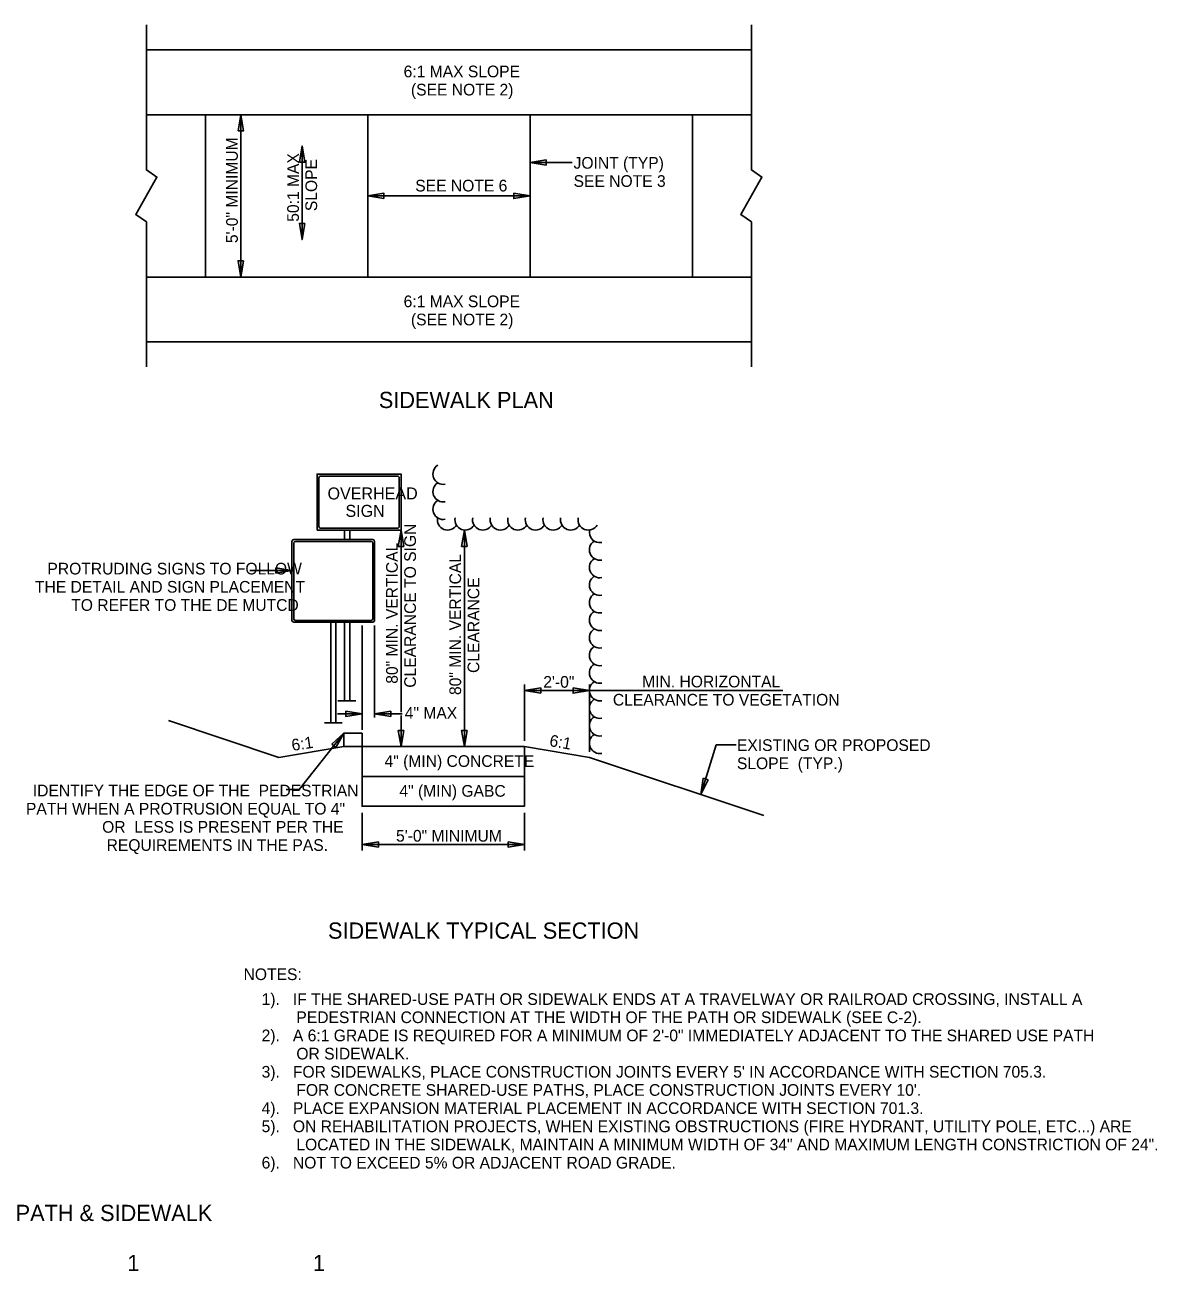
# Model space of a CAD drawing. Extents: x 1.7 to 17.7, y 0.6 to 10.2.
# Drawn here: x 8.99 to 17.71, y 0.61 to 10.21 of the extents above; entities that cross this region are included whole.
import ezdxf

# ---------------------------------------------------------------- set-up
doc = ezdxf.new("R2010")
doc.units = 0
for name, color, linetype in [('SD_P_Dimension Lines', 7, 'Continuous'), ('SD_P_Dimension Text', 7, 'Continuous'), ('SD_P_Frame', 7, 'Continuous'), ('SD_P_Prop Hidden Lines', 7, 'Continuous'), ('SD_P_Prop Object Lines', 7, 'Continuous'), ('SD_P_Shading', 7, 'Continuous'), ('SD_P_Subtitles', 7, 'Continuous'), ('SD_X_Exist Object Lines', 7, 'Continuous'), ('TR_P_Signing Information', 7, 'Continuous')]:
    doc.layers.add(name, color=color, linetype=linetype)

msp = doc.modelspace()

# ---------------------------------------------------------------- linework, layer by layer
at = {"layer": 'SD_P_Dimension Lines'}
for p, q in [((10.6497, 9.5181), (10.6497, 8.2681)), ((11.1228, 9.2773), (11.1228, 8.5565)), ((13.0021, 9.1715), (12.8774, 9.1505)), ((12.8774, 9.1505), (13.2007, 9.1505)), ((12.8774, 9.1505), (13.0021, 9.1296)), ((13.0021, 9.1296), (13.0021, 9.1715)), ((12.8774, 8.8931), (11.6276, 8.8931)), ((11.884, 6.3183), (11.884, 4.9166)), ((12.3716, 6.3183), (12.3716, 4.6516)), ((11.0442, 6.0082), (10.721, 6.0082)), ((10.9196, 6.0292), (11.0443, 6.0083)), ((10.9196, 5.9873), (10.9196, 6.0292)), ((11.0443, 6.0083), (10.9196, 5.9873)), ((11.5847, 5.5842), (11.5847, 4.7802)), ((11.6805, 5.5842), (11.6805, 4.8756)), ((12.8345, 5.1289), (12.8345, 4.6949)), ((13.3345, 5.1289), (13.3345, 4.6116)), ((13.3345, 5.0825), (12.8346, 5.0825)), ((14.8247, 5.0825), (13.3345, 5.0825)), ((11.5847, 4.9033), (11.3956, 4.9033)), ((11.892, 4.9033), (11.6805, 4.9033)), ((11.884, 4.89), (11.884, 4.6516)), ((11.444, 4.7547), (11.1003, 4.3202)), ((11.5847, 4.7547), (11.5847, 4.6949)), ((14.1936, 4.2819), (14.31, 4.6643)), ((14.31, 4.6643), (14.4642, 4.6643)), ((11.1003, 4.3202), (11.0003, 4.3202)), ((14.2099, 4.4073), (14.1936, 4.2819)), ((14.1936, 4.2819), (14.2499, 4.3951)), ((14.2499, 4.3951), (14.2099, 4.4073)), ((11.5847, 4.1419), (11.5847, 3.8522)), ((12.8345, 4.1419), (12.8345, 3.8522)), ((12.8346, 3.897), (11.5847, 3.897))]:
    msp.add_line(p, q, dxfattribs=at)
for points in [[(10.6289, 9.3931), (10.6497, 9.5181), (10.6705, 9.3931)], [(11.102, 9.1523), (11.1228, 9.2773), (11.1436, 9.1523)], [(11.7526, 8.8723), (11.6276, 8.8931), (11.7526, 8.9139)], [(12.7526, 8.9139), (12.8776, 8.8931), (12.7526, 8.8723)], [(11.1436, 8.6815), (11.1228, 8.5565), (11.102, 8.6815)], [(10.6705, 8.3931), (10.6497, 8.2681), (10.6289, 8.3931)], [(11.8632, 6.1933), (11.884, 6.3183), (11.9048, 6.1933)], [(12.3508, 6.1933), (12.3716, 6.3183), (12.3924, 6.1933)], [(12.9596, 5.0617), (12.8346, 5.0825), (12.9596, 5.1033)], [(13.2095, 5.1033), (13.3345, 5.0825), (13.2095, 5.0617)], [(11.4597, 4.9241), (11.5847, 4.9033), (11.4597, 4.8825)], [(11.8055, 4.8825), (11.6805, 4.9033), (11.8055, 4.9241)], [(11.3502, 4.6696), (11.444, 4.7547), (11.3828, 4.6437)], [(11.9048, 4.7766), (11.884, 4.6516), (11.8632, 4.7766)], [(12.3924, 4.7766), (12.3716, 4.6516), (12.3508, 4.7766)], [(11.7097, 3.8762), (11.5847, 3.897), (11.7097, 3.9178)], [(12.7096, 3.9178), (12.8346, 3.897), (12.7096, 3.8762)]]:
    msp.add_lwpolyline(points, close=True, dxfattribs=at)
at = {"layer": 'SD_P_Prop Hidden Lines'}
for p, q in [((9.9232, 10.0181), (14.5818, 10.0181)), ((9.9232, 7.7682), (14.5818, 7.7682))]:
    msp.add_line(p, q, dxfattribs=at)
at = {"layer": 'SD_P_Prop Object Lines'}
for p, q in [((9.9232, 9.5181), (14.5818, 9.5181)), ((10.3777, 8.2681), (10.3777, 9.5181)), ((11.6276, 8.2681), (11.6276, 9.5181)), ((12.8774, 8.2681), (12.8774, 9.5181)), ((14.1273, 8.2681), (14.1273, 9.5181)), ((9.9232, 8.2681), (14.5818, 8.2681)), ((11.5847, 4.6516), (11.5847, 4.4219)), ((11.5847, 4.6516), (12.8345, 4.6516)), ((12.8345, 4.6516), (12.8345, 4.4219)), ((11.5847, 4.4219), (12.8345, 4.4219)), ((11.5847, 4.4219), (11.5847, 4.1923)), ((12.8345, 4.4219), (12.8345, 4.1923)), ((11.5847, 4.1923), (12.8345, 4.1923))]:
    msp.add_line(p, q, dxfattribs=at)
msp.add_lwpolyline([(11.444, 4.6516), (11.5847, 4.6516), (11.5847, 4.7547), (11.444, 4.7547)], close=True, dxfattribs=at)
at = {"layer": 'SD_P_Shading'}
for p, q in [((11.4489, 6.3183), (11.4489, 6.2455)), ((11.4889, 6.3183), (11.4889, 6.2455)), ((11.3423, 5.6097), (11.3423, 4.8342)), ((11.3823, 5.6097), (11.3823, 4.8342)), ((11.4489, 5.6097), (11.4489, 5.0045)), ((11.4889, 5.6097), (11.4889, 5.0045)), ((11.398, 5.0045), (11.535, 5.0045)), ((10.0924, 4.8521), (10.944, 4.5683)), ((11.2939, 4.8342), (11.4308, 4.8342)), ((13.3345, 4.5683), (14.6784, 4.1203))]:
    msp.add_line(p, q, dxfattribs=at)
for points in [[(9.9232, 9.5181), (14.5818, 9.5181), (14.5818, 9.0931), (14.663, 9.0378), (14.5006, 8.7485), (14.5818, 8.6931), (14.5818, 8.2681), (9.9232, 8.2681), (9.9232, 8.6931), (9.842, 8.7485), (10.0044, 9.0378), (9.9232, 9.0931)], [(11.444, 4.6516), (11.5847, 4.6516), (11.5847, 4.7547), (11.444, 4.7547)], [(11.5847, 4.6516), (12.8345, 4.6516), (12.8345, 4.4219), (11.5847, 4.4219)], [(11.5847, 4.4219), (12.8345, 4.4219), (12.8345, 4.1923), (11.5847, 4.1923)]]:
    msp.add_lwpolyline(points, close=True, dxfattribs=at)
for centre, start, end in [((12.2092, 6.7509), 121.83582, 280.77843), ((12.2092, 6.6155), 121.83582, 280.77843), ((12.2092, 6.4802), 121.83582, 280.77843), ((12.2436, 6.399), 169.22157, 328.16418), ((12.379, 6.399), 169.22157, 328.16418), ((12.5143, 6.399), 169.22157, 328.16418), ((12.6497, 6.399), 169.22157, 328.16418), ((12.7851, 6.399), 169.22157, 328.16418), ((12.9205, 6.399), 169.22157, 328.16418), ((13.0559, 6.399), 169.22157, 328.16418), ((13.1912, 6.399), 169.22157, 328.16418), ((13.3266, 6.399), 169.22157, 328.16418), ((13.4145, 6.3019), 166.87251, 280.77843), ((13.4145, 6.1665), 121.83582, 280.77843), ((13.4145, 6.0311), 121.83582, 280.77843), ((13.4145, 5.8957), 121.83582, 280.77843), ((13.4145, 5.7604), 121.83582, 280.77843), ((13.4145, 5.625), 121.83582, 280.77843), ((13.4145, 5.4896), 121.83582, 280.77843), ((13.4145, 5.3542), 121.83582, 280.77843), ((13.4145, 5.2189), 121.83582, 280.77843), ((13.4145, 5.0835), 121.83582, 280.77843), ((13.4145, 4.9481), 121.83582, 280.77843), ((13.4145, 4.8127), 121.83582, 280.77843), ((13.4145, 4.6773), 121.83582, 280.77843)]:
    msp.add_arc(centre, 0.0797, start, end, dxfattribs=at)
at = {"layer": 'SD_X_Exist Object Lines'}
for p, q in [((9.9232, 9.0931), (9.9232, 10.2098)), ((14.5818, 9.0931), (14.5818, 10.2098)), ((9.842, 8.7485), (10.0044, 9.0378)), ((9.9232, 9.0931), (10.0044, 9.0378)), ((14.5006, 8.7485), (14.663, 9.0378)), ((14.5818, 9.0931), (14.663, 9.0378)), ((9.9232, 8.6931), (9.842, 8.7485)), ((14.5818, 8.6931), (14.5006, 8.7485)), ((9.9232, 7.5765), (9.9232, 8.6931)), ((14.5818, 7.5765), (14.5818, 8.6931)), ((11.444, 4.6516), (10.944, 4.5683)), ((12.8345, 4.6516), (13.3345, 4.5683))]:
    msp.add_line(p, q, dxfattribs=at)
at = {"layer": 'TR_P_Signing Information'}
for p, q in [((11.0442, 5.6231), (11.0442, 6.2322)), ((11.0575, 5.6364), (11.0575, 6.2188)), ((11.0709, 6.2322), (11.6538, 6.2322)), ((11.6672, 6.2188), (11.6672, 5.6364)), ((11.6805, 6.2322), (11.6805, 5.6231)), ((11.6538, 5.6231), (11.0709, 5.6231))]:
    msp.add_line(p, q, dxfattribs=at)
msp.add_lwpolyline([(11.2374, 6.3183), (11.2374, 6.7498), (11.884, 6.7498), (11.884, 6.3183)], close=True, dxfattribs=at)
for points in [[(11.2518, 6.3471), (11.2518, 6.721)], [(11.2662, 6.7354), (11.8552, 6.7354)], [(11.8696, 6.721), (11.8696, 6.3471)], [(11.0576, 6.2455), (11.6671, 6.2455)], [(11.8552, 6.3327), (11.2662, 6.3327)], [(11.6671, 5.6097), (11.0576, 5.6097)]]:
    msp.add_lwpolyline(points, dxfattribs=at)
for centre, major_axis, start_param, end_param in [((11.2662, 6.721), (0, 0.0144), 0, 1.570796), ((11.8552, 6.721), (0, 0.0144), 4.712389, 6.283185), ((11.2662, 6.3471), (0, -0.0144), 4.712389, 6.283185), ((11.8552, 6.3471), (0, 0.0144), 3.141593, 4.712389), ((11.0576, 6.2322), (0, -0.0133), 3.141593, 4.712389), ((11.6671, 6.2322), (0, 0.0133), 4.712389, 6.283185), ((11.0709, 6.2188), (0, -0.0133), 3.141593, 4.712389), ((11.6538, 6.2188), (0, 0.0133), 4.712389, 6.283185), ((11.0576, 5.6231), (0, -0.0133), 4.712389, 6.283185), ((11.0709, 5.6364), (0, -0.0133), 4.712389, 6.283185), ((11.6538, 5.6364), (0, 0.0133), 3.141593, 4.712389), ((11.6671, 5.6231), (0, 0.0133), 3.141593, 4.712389)]:
    msp.add_ellipse(centre, major_axis=major_axis, ratio=0.999982, start_param=start_param, end_param=end_param, dxfattribs=at)

# ---------------------------------------------------------------- texts
at = {"layer": 'SD_P_Dimension Text'}
for s, rotation, p in [('5\'-0" MINIMUM', 90, (10.6273, 8.5291)), ('50:1 MAX', 90, (11.0978, 8.6935)), ('SLOPE', 90, (11.2378, 8.7755)), ('CLEARANCE TO SIGN', 90, (11.999, 5.1048)), ('80" MIN. VERTICAL', 90, (11.859, 5.1355)), ('80" MIN. VERTICAL', 90, (12.3466, 5.0486)), ('CLEARANCE ', 90, (12.4866, 5.2184)), ('2\'-0"', 360, (12.9793, 5.1048)), ('MIN. HORIZONTAL', 360, (13.7407, 5.1075)), ('CLEARANCE TO VEGETATION', 360, (13.5153, 4.9675)), ('6:1', 8.57561, (11.0477, 4.6177)), ('6:1', 349.834, (13.0222, 4.6566)), ('5\'-0" MINIMUM', 360, (11.8456, 3.9194))]:
    msp.add_text(s, height=0.09, rotation=rotation, dxfattribs=at).set_placement(p)
for s, p in [('JOINT (TYP)', (13.2127, 9.1024)), ('SEE NOTE 3', (13.2127, 8.9624)), ('SEE NOTE 6', (11.9936, 8.927)), ('PROTRUDING SIGNS TO FOLLOW', (9.1613, 5.9771)), ('THE DETAIL AND SIGN PLACEMENT ', (9.0652, 5.8371)), ('TO REFER TO THE DE MUTCD', (9.3446, 5.6971)), ('4" MAX', (11.9128, 4.8654)), ('EXISTING OR PROPOSED', (14.4704, 4.6177)), ('4" (MIN) CONCRETE', (11.7573, 4.4951)), ('SLOPE  (TYP.)', (14.4704, 4.4777)), ('IDENTIFY THE EDGE OF THE  PEDESTRIAN ', (9.0489, 4.2681)), ('4" (MIN) GABC', (11.8716, 4.2654)), ('PATH WHEN A PROTRUSION EQUAL TO 4" ', (8.9961, 4.1281)), ('OR  LESS IS PRESENT PER THE ', (9.5825, 3.9881)), ('REQUIREMENTS IN THE PAS.', (9.6168, 3.8481)), ('NOTES:', (10.6716, 2.8532)), ('1).   IF THE SHARED-USE PATH OR SIDEWALK ENDS AT A TRAVELWAY OR RAILROAD CROSSING, INSTALL A ', (10.8107, 2.6618)), ('        PEDESTRIAN CONNECTION AT THE WIDTH OF THE PATH OR SIDEWALK (SEE C-2).', (10.8107, 2.5218)), ('2).   A 6:1 GRADE IS REQUIRED FOR A MINIMUM OF 2\'-0" IMMEDIATELY ADJACENT TO THE SHARED USE PATH', (10.8107, 2.3818)), ('        OR SIDEWALK. ', (10.8107, 2.2418)), ("3).   FOR SIDEWALKS, PLACE CONSTRUCTION JOINTS EVERY 5' IN ACCORDANCE WITH SECTION 705.3.", (10.8107, 2.1018)), ("        FOR CONCRETE SHARED-USE PATHS, PLACE CONSTRUCTION JOINTS EVERY 10'.", (10.8107, 1.9618)), ('4).   PLACE EXPANSION MATERIAL PLACEMENT IN ACCORDANCE WITH SECTION 701.3.', (10.8107, 1.8218)), ('5).   ON REHABILITATION PROJECTS, WHEN EXISTING OBSTRUCTIONS (FIRE HYDRANT, UTILITY POLE, ETC...) ARE', (10.8107, 1.6818)), ('        LOCATED IN THE SIDEWALK, MAINTAIN A MINIMUM WIDTH OF 34" AND MAXIMUM LENGTH CONSTRICTION OF 24".', (10.8107, 1.5418)), ('6).   NOT TO EXCEED 5% OR ADJACENT ROAD GRADE.', (10.8107, 1.4018))]:
    msp.add_text(s, height=0.09, dxfattribs=at).set_placement(p)
at = {"layer": 'SD_P_Frame'}
for s, p in [('SHARED-USE PATH & SIDEWALK', (7.7743, 0.9973)), ('1', (9.777, 0.6119)), ('1', (11.206, 0.6119))]:
    msp.add_text(s, height=0.125, dxfattribs=at).set_placement(p)
at = {"layer": 'SD_P_Prop Object Lines'}
for s, p in [('6:1 MAX SLOPE', (11.904, 9.8064)), ('(SEE NOTE 2)', (11.9604, 9.6664)), ('6:1 MAX SLOPE', (11.904, 8.0358)), ('(SEE NOTE 2)', (11.9604, 7.8958))]:
    msp.add_text(s, height=0.09, dxfattribs=at).set_placement(p)
at = {"layer": 'SD_P_Subtitles'}
for s, p in [('SIDEWALK PLAN', (11.713, 7.2588)), ('SIDEWALK TYPICAL SECTION', (11.3219, 3.1719))]:
    msp.add_text(s, height=0.125, dxfattribs=at).set_placement(p)
at = {"layer": 'TR_P_Signing Information'}
for s, p in [('OVERHEAD', (11.3182, 6.5549)), ('SIGN', (11.4562, 6.4207))]:
    msp.add_text(s, height=0.0925, dxfattribs=at).set_placement(p)

doc.saveas('drawing.dxf')
